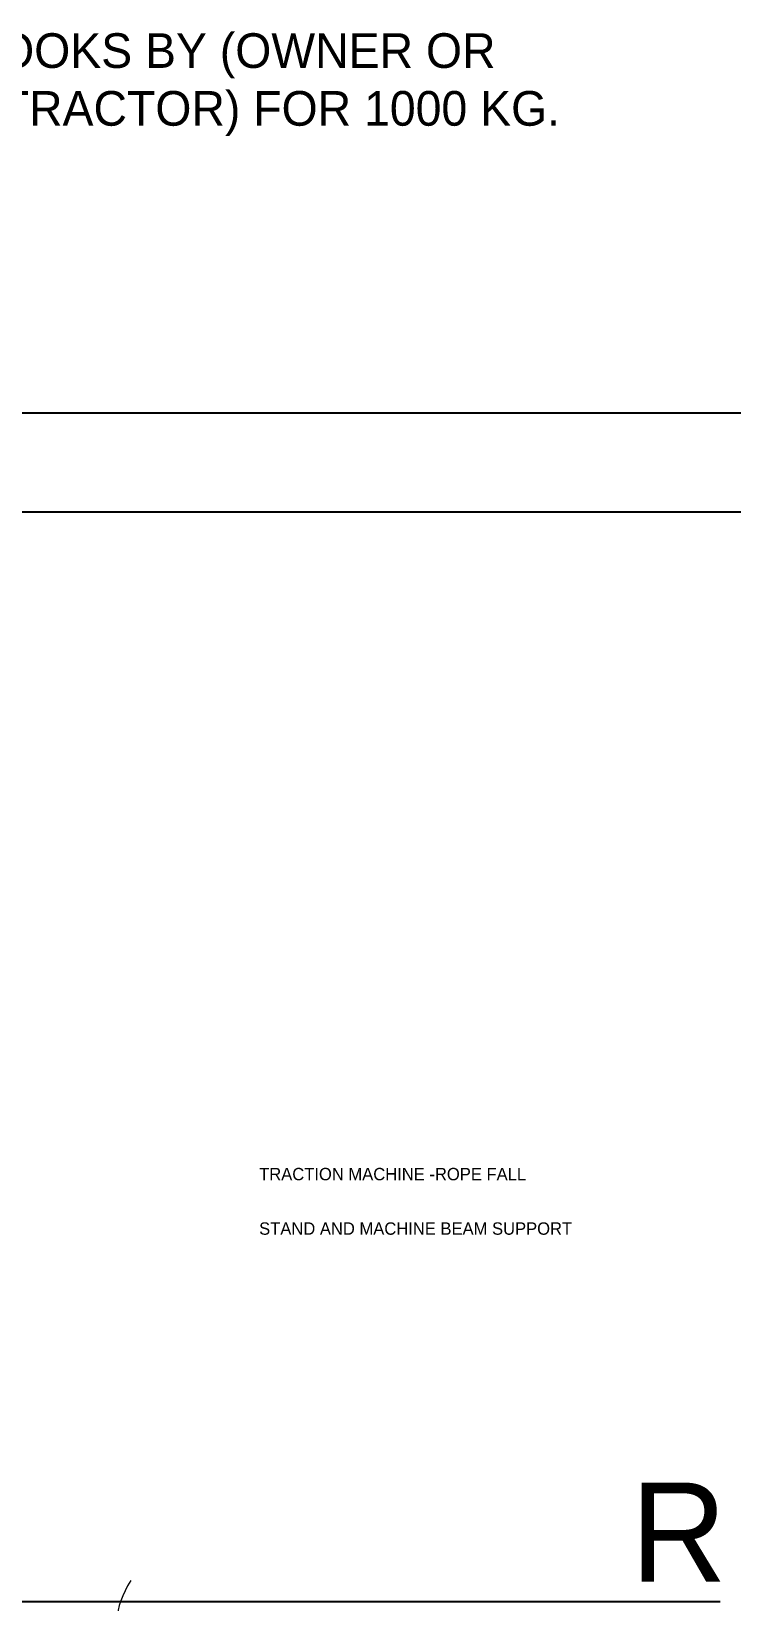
# Model space of a CAD drawing. Header units: millimetres. Extents: x -665 to 1025117, y -27997 to 4210.
# Drawn here: x 3691 to 5104, y -7995 to -4824 of the extents above; entities that cross this region are included whole.
import ezdxf
from ezdxf import colors
from ezdxf.entities.mleader import LeaderData, LeaderLine
from ezdxf.math import Vec2, Vec3

# ---------------------------------------------------------------- set-up
doc = ezdxf.new("R2010")
doc.units = ezdxf.units.MM
doc.layers.add('$0$PDF_Text', color=7, linetype='Continuous')
doc.layers.add('AA_Architecture', color=7, linetype='Continuous')
doc.styles.add('$0$PDF Arial Bold', font='arialbd.ttf')

# ---------------------------------------------------------------- blocks, each defined once
blk = doc.blocks.new('$0$_Open')
at = {"color": 0, "linetype": 'ByBlock', "lineweight": -2}
for p, q in [((-1, 0.167), (0, 0)), ((-1, -0.167), (0, 0)), ((0, 0), (-1, 0))]:
    blk.add_line(p, q, dxfattribs=at)

msp = doc.modelspace()

# ---------------------------------------------------------------- linework, layer by layer
at = {"color": 7, "linetype": 'Continuous', "lineweight": 20, "true_color": 0x000007}
msp.add_lwpolyline([(3891.657, -7952.231), (3885.337, -7962.765), (3880.07, -7972.772), (3875.33, -7982.779), (3871.643, -7992.786), (3868.483, -8002.266), (3866.376, -8011.747), (3865.849, -8021.227), (3866.376, -8030.181), (3867.429, -8038.608), (3869.009, -8043.348), (3870.589, -8047.561), (3872.696, -8051.775), (3874.803, -8055.462), (3881.123, -8063.889), (3886.917, -8070.736)], dxfattribs=at)
at = {"layer": 'AA_Architecture'}
for p, q in [((1450.625, -5594.249), (6150.625, -5594.249)), ((1650.625, -5794.249), (6150.625, -5794.249)), ((3650.625, -7994.249), (5080.625, -7994.249))]:
    msp.add_line(p, q, dxfattribs=at)

# ---------------------------------------------------------------- texts
at = {"layer": '$0$PDF_Text', "char_height": 25, "attachment_point": 7, "style": '$0$PDF Arial Bold'}
for s, insert in [('{\\Fcadnw-1|c0;TRACTION MACHINE -ROPE FALL}', (4150.625, -7144.249)), ('{\\Fcadnw-1|c0;STAND AND MACHINE BEAM SUPPORT}', (4150.625, -7254.249))]:
    msp.add_mtext(s, dxfattribs=dict(at, insert=insert))
at = {"insert": (4900.625, -7754.249), "char_height": 200, "attachment_point": 1}
msp.add_mtext('R FL', dxfattribs=at)

# ---------------------------------------------------------------- leaders
ml = msp.add_multileader_mtext('Standard')
ml.set_content('{\\Fcents|c0;HOISTING HOOKS BY (OWNER OR BY MAIN COTRACTOR) FOR 1000 KG.}', color=256)
ml.set_leader_properties()
ml.set_arrow_properties(name='$0$_Open')
ml.build(insert=Vec2(0, 0))
ml.multileader.update_dxf_attribs({"text_right_attachment_type": 6, "dogleg_length": 0.36, "arrow_head_size": 90})
ctx = ml.context
ctx.base_point, ctx.char_height, ctx.arrow_head_size, ctx.landing_gap_size, ctx.plane_origin = Vec3(3032.878, -4865.593), 70, 90, 45, Vec3(-352679.562, -383213.141)
ctx.right_attachment = 6
notes = []
notes.append((ctx, [(0, (1, 1, 0), (2923.509, -4865.593), (1, 0), 109.369, [(0, [(2664.072, -5729.132)], 0, [])])]))
ctx.mtext.insert, ctx.mtext.width, ctx.mtext.flow_direction = Vec3(3077.878, -4828.171), 1688.43926, 5
for ctx, leaders in notes:
    for number, flags, end, landing, length, lines in leaders:
        leader = LeaderData()
        leader.index, (leader.has_last_leader_line, leader.has_dogleg_vector, leader.attachment_direction) = number, flags
        leader.last_leader_point, leader.dogleg_vector, leader.dogleg_length = Vec3(end), Vec3(landing), length
        for number, points, colour, breaks in lines:
            line = LeaderLine()
            line.index, line.vertices, line.color, line.breaks = number, Vec3.list(points), colors.encode_raw_color(colour), breaks
            leader.lines.append(line)
        ctx.leaders.append(leader)

doc.saveas('drawing.dxf')
